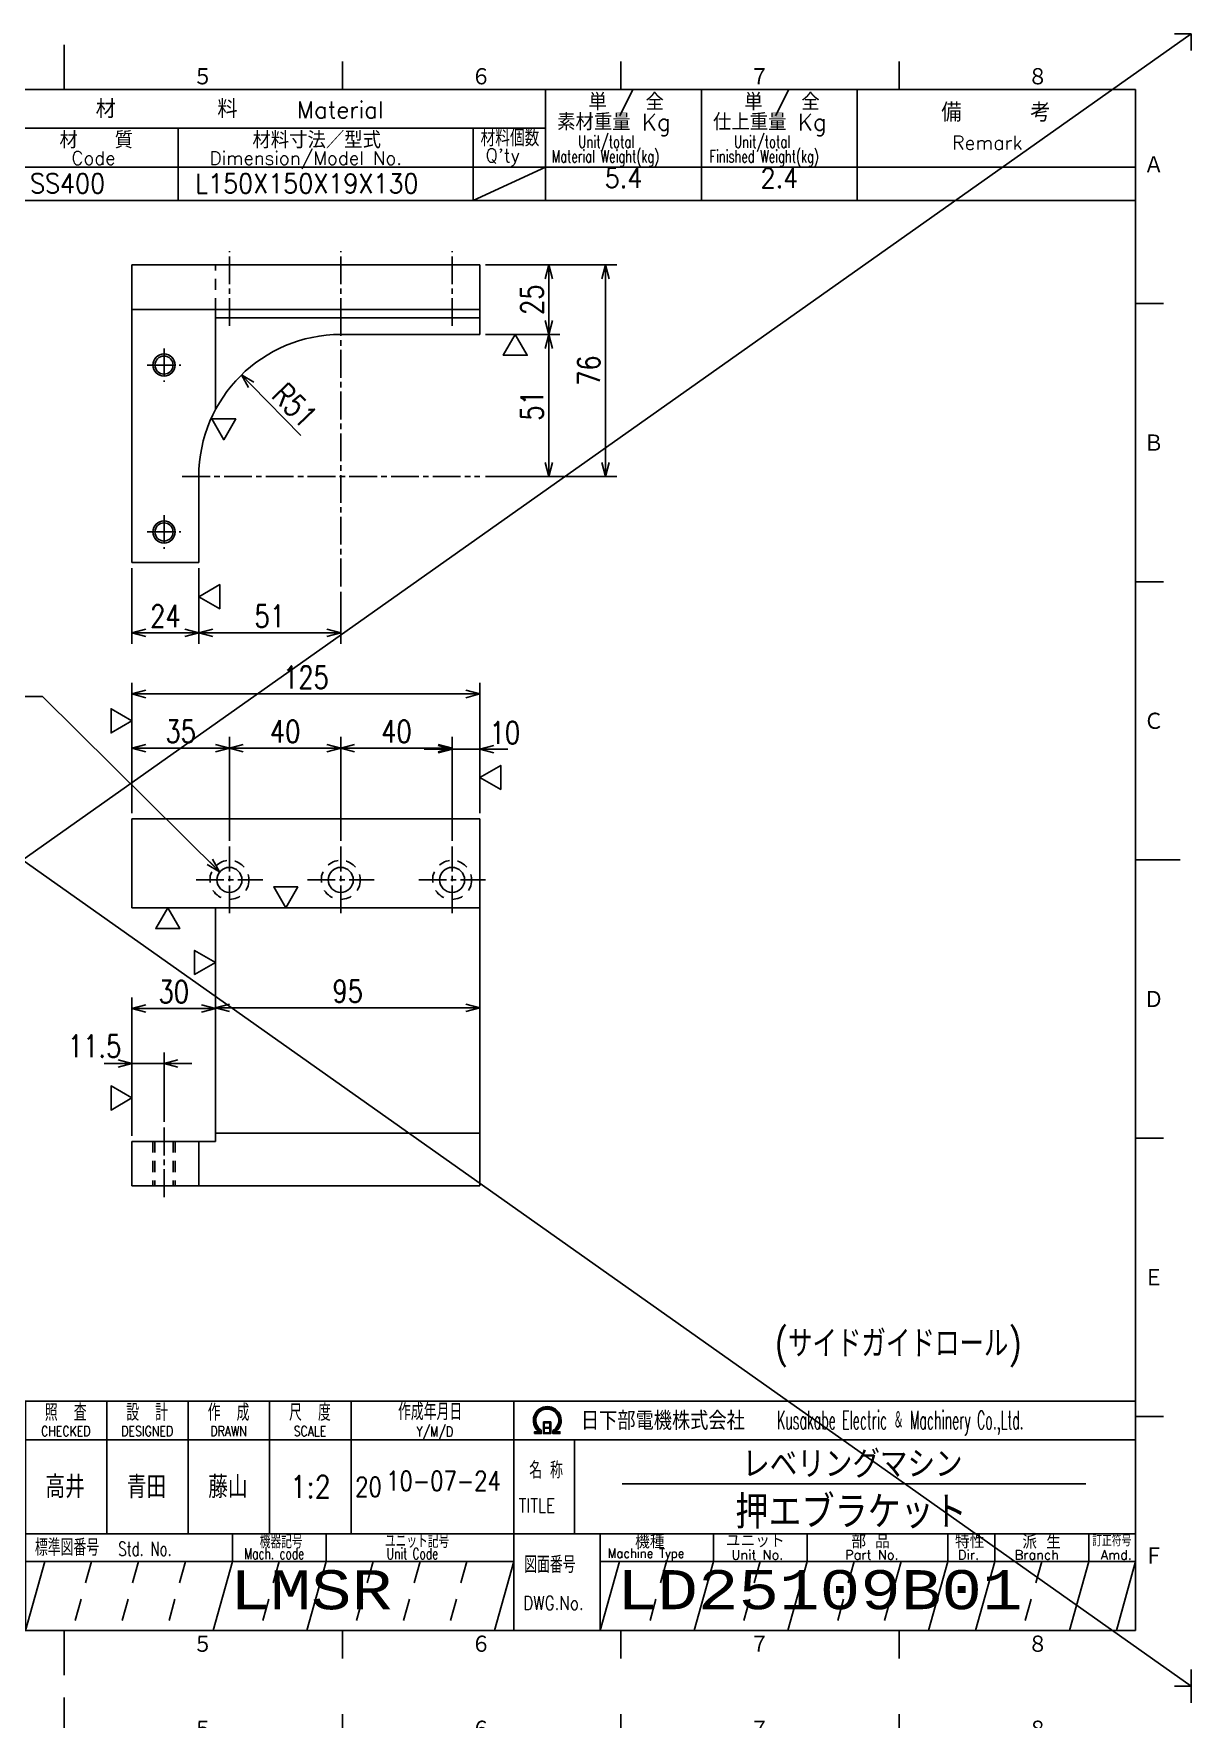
# Model space of a CAD drawing. Extents: x 0 to 840, y 0 to 1188.
# Drawn here: x 424 to 840, y 582 to 1188 of the extents above; entities that cross this region are included whole.
import ezdxf
from ezdxf.enums import TextEntityAlignment as Align

# ---------------------------------------------------------------- set-up
doc = ezdxf.new("R2010")
doc.units = 0
doc.header["$LTSCALE"] = 2
for name, pattern in [('GEN3A', [3.5, 2, -1.5]), ('GEN7A', [7.5, 5, -0.75, 1, -0.75]), ('HIDDEN2', [3.5, 2, -1.5])]:
    doc.linetypes.add(name, pattern=pattern)
doc.layers.get('0').update_dxf_attribs({"linetype": 'CONTINUOUS'})
doc.layers.get('DEFPOINTS').update_dxf_attribs({"linetype": 'CONTINUOUS'})
for name, color, linetype in [('2', 5, 'CONTINUOUS'), ('4', 3, 'CONTINUOUS'), ('5', 3, 'CONTINUOUS'), ('6', 52, 'CONTINUOUS'), ('7A', 4, 'GEN7A'), ('8', 1, 'CONTINUOUS'), ('9', 3, 'HIDDEN2'), ('RAHM2', 1, 'CONTINUOUS'), ('RAHM3', 52, 'CONTINUOUS')]:
    doc.layers.add(name, color=color, linetype=linetype)
doc.styles.add('DIMENSION', font='monotxt.shx', dxfattribs={"bigfont": 'bigfont.shx'})
doc.styles.get("Standard").update_dxf_attribs({"font": 'romans.shx', "width": 0.8, "bigfont": 'extfont.shx'})
doc.dimstyles.new('GEN-ISO', dxfattribs={"dimscale": 2, "dimtxt": 4, "dimasz": 2.5, "dimexe": 2, "dimexo": 1, "dimgap": 1, "dimtad": 3, "dimdec": 3, "dimrnd": 0.001, "dimdsep": 46, "dimtxsty": 'Standard', "dimblk": 'OPEN30', "dimcen": 0, "dimclrt": 52, "dimadec": 0, "dimazin": 0, "dimtp": 0.1, "dimtm": 0.1, "dimtfac": 0.6, "dimtdec": 3, "dimtmove": 2, "dimatfit": 3, "dimldrblk": 'OPEN30', "dimfxl": 1, "dimarcsym": 0})
doc.dimstyles.new('GEN-ISO$4', dxfattribs={"dimscale": 2, "dimtxt": 4, "dimasz": 2.5, "dimexe": 2, "dimexo": 1, "dimgap": 1, "dimtad": 1, "dimdec": 3, "dimrnd": 0.001, "dimdsep": 46, "dimtxsty": 'Standard', "dimblk": 'OPEN30', "dimcen": 0, "dimclrt": 52, "dimadec": 0, "dimazin": 0, "dimtp": 0.1, "dimtm": 0.1, "dimtfac": 0.6, "dimtdec": 3, "dimtmove": 0, "dimatfit": 3, "dimldrblk": 'OPEN30', "dimfxl": 1, "dimarcsym": 0})

# ---------------------------------------------------------------- blocks, each defined once
blk = doc.blocks.new('1A3ﾌﾞﾋﾝ')
at = {"layer": 'RAHM2', "color": 5, "linetype": 'Continuous'}
for p, q in [((3, 297), (0, 297)), ((0, 297), (0, 294)), ((417, 297), (420, 297)), ((420, 297), (420, 294)), ((217.5, 295), (217.5, 287)), ((67.5, 292), (67.5, 287)), ((117.5, 292), (117.5, 287)), ((167.5, 292), (167.5, 287)), ((267.5, 292), (267.5, 287)), ((317.5, 292), (317.5, 287)), ((367.5, 292), (367.5, 287)), ((410, 287), (25, 287)), ((25, 287), (25, 10)), ((104, 266), (104, 287)), ((410, 10), (410, 287)), ((25, 266), (64.5, 266)), ((64.5, 266), (104, 266)), ((20, 248.5), (25, 248.5)), ((410, 248.5), (415, 248.5)), ((20, 198.5), (25, 198.5)), ((410, 198.5), (415, 198.5)), ((17, 148.5), (25, 148.5)), ((410, 148.5), (418, 148.5)), ((20, 98.5), (25, 98.5)), ((410, 98.5), (415, 98.5)), ((20, 48.5), (25, 48.5)), ((410, 48.5), (415, 48.5)), ((25, 10), (410, 10)), ((67.5, 5), (67.5, 10)), ((117.5, 5), (117.5, 10)), ((217.5, 2), (217.5, 10)), ((267.5, 5), (267.5, 10)), ((317.5, 5), (317.5, 10)), ((367.5, 5), (367.5, 10)), ((0, 3), (0, 0)), ((0, 0), (3, 0)), ((420, 0), (417, 0)), ((420, 3), (420, 0))]:
    blk.add_line(p, q, dxfattribs=at)
at = {"layer": 'RAHM2', "color": 7, "linetype": 'Continuous'}
for p, q in [((45, 287), (45, 266)), ((64.5, 287), (64.5, 266)), ((65, 287), (65, 266)), ((84, 287), (84, 266)), ((84.5, 287), (84.5, 266)), ((200, 267), (200, 287)), ((304, 287), (304, 267)), ((332, 267), (332, 287)), ((360, 287), (360, 267)), ((25, 280), (64.5, 280)), ((64.5, 280), (104, 280)), ((200, 280), (304, 280)), ((210, 267), (210, 280)), ((238, 280), (238, 267)), ((291, 280), (291, 267)), ((200, 273), (410, 273)), ((200, 267), (410, 267)), ((195.93, 51.26), (195.93, 27.42)), ((210.55, 51.26), (210.55, 10)), ((225.18, 51.26), (225.18, 27.42)), ((239.8, 51.26), (239.8, 27.42)), ((254.43, 51.26), (254.43, 27.42)), ((269.05, 51.26), (269.05, 27.42)), ((298.3, 51.26), (298.3, 10)), ((25, 44), (100, 44)), ((37, 44), (37, 10)), ((56.8, 44), (56.8, 10)), ((85.6, 44), (85.6, 10)), ((100, 10), (100, 44)), ((152.05, 44.26), (410, 44.26)), ((269.05, 44.26), (269.05, 27.42)), ((298.3, 44.26), (298.3, 44.26)), ((309.17, 44.26), (309.17, 27.42)), ((25, 37), (100, 37)), ((25, 30), (100, 30)), ((152.05, 27.42), (410, 27.42)), ((157.77, 27.42), (157.77, 10)), ((175.59, 27.42), (175.59, 10)), ((181.3, 27.42), (181.3, 10)), ((247.73, 27.42), (247.73, 22.42)), ((264.59, 27.42), (264.59, 22.42)), ((313.83, 27.42), (313.83, 10)), ((334.15, 27.42), (334.15, 22.42)), ((351, 27.42), (351, 22.42)), ((376.29, 27.42), (376.29, 22.42)), ((384.72, 27.42), (384.72, 22.42)), ((401.57, 22.42), (401.57, 27.42)), ((25, 23), (100, 23)), ((100, 23), (152.05, 23)), ((210.55, 22.42), (298.3, 22.42)), ((313.83, 22.42), (410, 22.42)), ((25, 16), (100, 16)), ((100, 16), (152.05, 16)), ((167.5, 5), (167.5, 10))]:
    blk.add_line(p, q, dxfattribs=at)
at = {"layer": 'RAHM2', "color": 3, "linetype": 'Continuous'}
for p, q in [((317.73, 36.35), (401.03, 36.35)), ((214.02, 22.42), (210.55, 10)), ((247.73, 22.42), (244.26, 10)), ((264.59, 22.42), (261.12, 10)), ((298.3, 22.42), (294.83, 10)), ((334.15, 22.42), (330.68, 10)), ((351, 22.42), (347.54, 10)), ((376.29, 22.42), (372.82, 10)), ((384.72, 22.42), (381.25, 10)), ((410, 22.42), (406.54, 10))]:
    blk.add_line(p, q, dxfattribs=at)
at = {"layer": 'RAHM2', "color": 3, "linetype": 'GEN3A'}
for p, q in [((222.44, 22.42), (218.98, 10)), ((230.87, 22.42), (227.41, 10)), ((239.3, 22.42), (235.84, 10)), ((256.16, 22.42), (252.69, 10)), ((273.01, 22.42), (269.55, 10)), ((281.44, 22.42), (277.98, 10)), ((289.87, 22.42), (286.41, 10)), ((325.72, 22.42), (322.25, 10)), ((342.57, 22.42), (339.11, 10)), ((359.43, 22.42), (355.97, 10)), ((367.86, 22.42), (364.39, 10)), ((393.14, 22.42), (389.68, 10))]:
    blk.add_line(p, q, dxfattribs=at)
at = {"layer": 'RAHM2', "color": 5, "linetype": 'Continuous'}
blk.add_lwpolyline([(410, 51.26), (152.05, 51.26), (152.05, 10)], dxfattribs=at)
at = {"layer": 'RAHM2', "color": 7, "linetype": 'Continuous'}
for points in [[(302.02, 45.4), (303.22, 45.4), (303.22, 46.01)], [(302.02, 45.58), (302.97, 45.58), (302.97, 45.91)], [(302.72, 45.82), (302.72, 45.75), (302.02, 45.75), (302.02, 45.4)], [(303.62, 47.51), (303.62, 45.4), (304.92, 45.4), (304.92, 47.51), (303.62, 47.51)], [(303.77, 47.36), (303.77, 46.53), (304.77, 46.53), (304.77, 47.36), (303.77, 47.36)], [(304.77, 46.38), (304.77, 45.55), (303.77, 45.55), (303.77, 46.38), (304.77, 46.38)], [(305.32, 45.98), (305.32, 45.4), (306.58, 45.4), (306.58, 45.75), (305.85, 45.75), (305.85, 45.8)], [(305.57, 45.87), (305.57, 45.58), (306.58, 45.58)]]:
    blk.add_lwpolyline(points, dxfattribs=at)
for points in [[(30.79, 43.41), (27.65, 37.97), (33.92, 37.97)], [(30.79, 36.41), (27.65, 30.97), (33.92, 30.97)], [(30.79, 29.41), (27.65, 23.97), (33.92, 23.97)], [(30.79, 22.41), (27.65, 16.97), (33.92, 16.97)]]:
    blk.add_lwpolyline(points, close=True, dxfattribs=at)
at = {"layer": 'RAHM2', "color": 3, "linetype": 'Continuous'}
for points in [[(317.29, 22.42), (313.83, 10)], [(401.57, 22.42), (401.57, 22.42), (398.11, 10)]]:
    blk.add_lwpolyline(points, dxfattribs=at)
at = {"layer": 'RAHM2', "color": 7, "linetype": 'Continuous'}
for radius, start, end in [(2.5, 308.2706, 230.8952), (2.28, 303.9949, 234.4013), (2.06, 299.8294, 238.4756)]:
    blk.add_arc((304.3, 47.76), radius, start, end, dxfattribs=at)
at = {"layer": 'RAHM2', "color": 5, "linetype": 'Continuous'}
for s, p in [('２', (90.6, 287.58)), ('６', (290.6, 287.58)), ('８', (390.6, 287.58)), ('１', (40.6, 287.58)), ('４', (190.6, 287.58)), ('５', (240.6, 287.58)), ('７', (340.6, 287.58)), ('Ａ', (18.36, 271.74)), ('Ａ', (411.44, 271.74)), ('Ｂ', (18.36, 221.74)), ('Ｂ', (411.44, 221.74)), ('Ｃ', (18.36, 171.74)), ('Ｃ', (411.44, 171.74)), ('Ｄ', (18.36, 121.74)), ('Ｄ', (411.44, 121.74)), ('Ｅ', (18.36, 71.74)), ('Ｅ', (411.44, 71.74)), ('Ｆ', (18.36, 21.74)), ('Ｆ', (411.44, 21.74)), ('１', (40.6, 5.87)), ('２', (90.6, 5.87)), ('３', (140.6, 5.87)), ('４', (190.6, 5.87)), ('５', (240.6, 5.87)), ('６', (290.6, 5.87)), ('７', (340.6, 5.87)), ('８', (390.6, 5.87))]:
    blk.add_text(s, height=3.31, dxfattribs=at).set_placement(p)
blk.add_text('３', height=3.31, dxfattribs=at).set_placement((140.6, 289.58), align=Align.MIDDLE)
at = {"layer": 'RAHM2', "color": 7, "linetype": 'Continuous'}
for s, height, width, p in [('ユニットNo.', 2.5, 0.8, (28.29, 283.92)), ('コードNo.', 2.5, 0.8, (49.52, 283.81)), ('総製作個数', 2.5, 0.8, (69.17, 283.72)), ('在庫棚入庫', 2.5, 0.8, (89.08, 283.82)), ('Unit No.', 2.5, 0.8, (28.29, 280.64)), ('Part No.', 2.5, 0.8, (49.52, 280.53)), ("T. Q'ty", 2.2, 0.8, (69.17, 280.96)), ("Stock Q'ty", 2.2, 0.8, (85.8, 281.06)), ('材料個数', 3, 0.8, (292.32, 276.75)), ('Unit/total', 2.2, 0.7, (309.86, 276.49)), ('Unit/total', 2.2, 0.7, (337.86, 276.49)), ('Material Weight(kg)', 2.2, 0.68, (305.1, 273.86)), ('Finished Weight(kg)', 2.2, 0.68, (333.46, 273.86)), ('作成年月日', 3, 0.7, (277.49, 47.82)), ('Kusakabe Electric ＆ Machinery Co.,Ltd.', 3.3108, 0.5, (345.56, 46.19)), ('Y/M/D', 1.8, 0.8, (280.79, 44.87)), ('名 称', 3, 0.7, (301.06, 37.33)), ('20', 3.5, 0.8, (269.81, 34.08)), ('TITLE', 2.5, 0.8, (299.18, 31.25)), ('機器記号', 2.5, 0.7, (252.65, 24.77)), ('ユニット記号', 2.5, 0.7, (275.14, 24.85)), ('訂正符号', 2, 0.8, (402.2, 25.16)), ('標準図番号', 3, 0.7, (212.26, 23.44)), ('Std. No.', 2.5, 0.7, (227.23, 23.44)), ('Mach. code', 2, 0.7, (249.86, 22.83)), ('Unit Code', 2, 0.7, (275.45, 22.83)), ('Machine Type', 1.7, 0.9, (315.15, 23.05)), ('図面番号', 3, 0.7, (300.15, 20.37))]:
    blk.add_text(s, height=height, dxfattribs=dict(at, width=width)).set_placement(p)
for s, height, p in [('材\u3000\u3000\u3000\u3000\u3000料', 3.311, (223.18, 281.82)), ('Material', 3, (259.34, 281.82)), ('単 / 全', 3, (311.71, 283.26)), ('単 / 全', 3, (339.71, 283.26)), ('備     考', 3.311, (375.08, 281.21)), ('素材重量 Kg', 3, (306.08, 279.63)), ('仕上重量 Kg', 3, (334.08, 279.63)), ('材\u3000\u3000質', 3, (216.68, 276.39)), ('材料寸法／型式', 3, (251.33, 276.39)), ('No.', 3.311, (201.5, 274.82)), ('Code', 2.4, (218.82, 273.45)), ('Dimension/Model No.', 2.4, (243.65, 273.45)), ("Q'ty", 2.4, (293.19, 273.93)), ('Remark', 2.5, (377.03, 276.16)), ('Ｄ', 3.2, (29.23, 38.2)), ('Ｃ', 3.2, (29.23, 31.2)), ('Ｂ', 3.2, (29.23, 24.2)), ('機種', 2.4, (320.08, 24.76)), ('ユニット', 2.4, (336.39, 24.96)), ('部 品', 2.4, (358.93, 24.79)), ('特性', 2.4, (377.55, 24.78)), ('派 生', 2.4, (389.65, 24.72)), ('標', 2, (152.44, 24.43)), ('工', 2, (176.15, 24.24)), ('Unit No.', 1.7, (337.39, 22.76)), ('Part No.', 1.7, (357.81, 22.76)), ('Dir.', 1.7, (378.09, 22.76)), ('Branch', 1.7, (388.28, 22.76)), ('Amd.', 1.7, (403.74, 22.76)), ('旧図面番号', 2.5, (116.71, 19.69)), ('準', 2, (152.47, 21.11)), ('事', 2, (176.17, 19.92)), ('Ａ', 3.2, (29.23, 17.2)), ('Previous Dwg. No,', 2, (108.5, 16.75)), ('化', 2, (152.37, 17.95)), ('符号', 2.5, (28.17, 13.37)), ('年月日', 2.5, (40.49, 13.14)), ('設計訂正書No.', 2.5, (58.29, 13.18)), ('担当', 2.5, (89.5, 13.18)), ('発', 2, (152.46, 14.47)), ('番', 2, (176.31, 15.76)), ('Amd.', 2, (28.17, 10.93)), ('Y/M/D', 2, (40.49, 10.7)), ('Design Chg No.', 2, (58.29, 10.75)), ('Name', 2, (89.5, 10.75)), ('行', 2, (152.46, 10.82)), ('号', 2, (176.11, 11.28))]:
    blk.add_text(s, height=height, dxfattribs=at).set_placement(p)
for s, height, p in [('共 通 番 号', 3, (173.93, 49.14)), ('Cross ref No.', 2, (173.93, 46.01))]:
    blk.add_text(s, height=height, dxfattribs=at).set_placement(p, align=Align.MIDDLE)
for s, height, width, p in [('承 認', 3, 0.7, (203.18, 49.35)), ('照  査', 3, 0.7, (217.8, 49.35)), ('設  計', 3, 0.7, (232.43, 49.35)), ('作  成', 3, 0.7, (247.05, 49.35)), ('尺  度', 3, 0.7, (261.67, 49.35)), ('APPROVED', 1.8, 0.8, (203.18, 45.85)), ('CHECKED', 1.8, 0.8, (217.8, 45.85)), ('DESIGNED', 1.8, 0.8, (232.43, 45.85)), ('DRAWN', 1.8, 0.8, (247.05, 45.85)), ('SCALE', 1.8, 0.8, (261.67, 45.85)), ('DWG.No.', 2.5, 0.8, (305.41, 14.96))]:
    blk.add_text(s, height=height, dxfattribs=dict(at, width=width)).set_placement(p, align=Align.MIDDLE)
at = {"layer": 'RAHM2', "color": 7, "linetype": 'Continuous', "width": 0.844147}
blk.add_text('日下部電機株式会社', height=3.311, dxfattribs=at).set_placement((310.35, 46.06), (339.79, 46.06), align=Align.FIT)
at = {"layer": 'RAHM2', "color": 7, "linetype": 'Continuous'}
for s, p in [('Standard', (157.07, 11.05)), ('Job No.', (180.5, 11.05))]:
    blk.add_text(s, height=2, rotation=90, dxfattribs=at).set_placement(p)
at = {"layer": 'RAHM2', "color": 5, "linetype": 'Continuous', "width": 0.7}
for tag, p in [('HEADER3', (35, 274.01)), ('HEADER4', (54.75, 274)), ('HEADER15', (74.49, 274)), ('HEADER16', (94.43, 274))]:
    blk.add_attdef(tag, text='', height=6, dxfattribs=at).set_placement(p, align=Align.MIDDLE)
at = {"layer": 'RAHM2', "color": 7, "linetype": 'Continuous'}
blk.add_attdef('HEADER5', text='', height=2.5, dxfattribs=at).set_placement((63.69, 267.1), align=Align.BOTTOM_RIGHT)
for tag, height, width, p in [('HEADER1', 5, 0.9, (359.12, 40.15)), ('GEN-TITLE-SCA', 4, 0.85, (261.79, 35.85)), ('HEADER2', 6, 0.9, (358.89, 31.68)), ('HEADER11', 3.2, 0.63, (46.91, 19.38)), ('HEADER9', 3.33, 0.8, (71.4, 19.2)), ('HEADER10', 3.5, 0.8, (92.57, 19.22)), ('HEADER14', 3.31, 0.8, (126.54, 12.82))]:
    blk.add_attdef(tag, text='', height=height, dxfattribs=dict(at, width=width)).set_placement(p, align=Align.MIDDLE)
blk.add_attdef('HEADER7', text='', height=5, dxfattribs=at).set_placement((174.38, 35.8), align=Align.MIDDLE)
at = {"layer": 'RAHM2', "color": 7, "linetype": 'Continuous', "width": 0.8}
blk.add_attdef('GEN-TITLE-DAT', text='', height=3.5, dxfattribs=at).set_placement((275.35, 34.1), align=Align.BOTTOM_LEFT)
at = {"layer": 'RAHM2', "color": 5, "linetype": 'Continuous'}
blk.add_attdef('HEADER6', text='', height=5.8, dxfattribs=at).set_placement((207.09, 13.03), align=Align.BOTTOM_RIGHT)
at = {"layer": 'RAHM2', "color": 5, "linetype": 'Continuous', "style": 'DIMENSION', "width": 1.2}
for tag, p in [('HEADER13', (213.56, 11.75)), ('HEADER12', (247.26, 11.72)), ('GEN-TITLE-DWG', (316.79, 11.74))]:
    blk.add_attdef(tag, text='', height=7.02, dxfattribs=at).set_placement(p, align=Align.BOTTOM_LEFT)
blk.add_attdef('HEADER8', text='', height=7.02, dxfattribs=at).set_placement((406.69, 11.71), align=Align.BOTTOM_RIGHT)
blk = doc.blocks.new('STDBUHIN')
at = {"color": 7}
for p, q in [((0, 0), (0, -6)), ((10, 0), (10, -6)), ((38, 0), (38, -6)), ((91, 0), (91, -6)), ((104, 0), (104, -6)), ((132, 0), (132, -6)), ((160, 0), (160, -6)), ((0, -6), (210, -6))]:
    blk.add_line(p, q, dxfattribs=at)
at = {"layer": 'RAHM3', "color": 7, "width": 0.9}
for tag, p in [('1GENST', (4.710911, -4.609434)), ('4GENST', (96.434633, -4.658422)), ('5GENST', (118, -4.729)), ('6GENST', (146, -4.729))]:
    blk.add_attdef(tag, text='', height=3.5, dxfattribs=at).set_placement(p, align=Align.BOTTOM_CENTER)
at = {"layer": 'RAHM3', "color": 7}
for tag, p, width in [('2GENST', (11.373533, -4.658422), 0.8), ('3GENST', (41.070972, -4.658422), 0.8), ('7GENST', (162.759538, -4.671383), 0.9)]:
    blk.add_attdef(tag, p, '', height=3.5, dxfattribs=dict(at, width=width))
blk = doc.blocks.new('_Open30')
at = {"color": 0, "linetype": 'ByBlock', "lineweight": -2}
for p, q in [((-1, 0.27), (0, 0)), ((0, 0), (-1, -0.27)), ((0, 0), (-1, 0))]:
    blk.add_line(p, q, dxfattribs=at)
blk = doc.blocks.new('*D37')
at = {"layer": '5', "color": 0, "lineweight": -2, "transparency": 16777216}
for p, q in [((574.4, 897.83), (574.4, 934.83)), ((584.4, 907.83), (584.4, 934.83)), ((569.4, 930.83), (564.4, 930.83)), ((584.4, 930.83), (574.4, 930.83)), ((589.4, 930.83), (594.4, 930.83))]:
    blk.add_line(p, q, dxfattribs=at)
at = {"layer": 'DEFPOINTS', "color": 0, "transparency": 16777216}
for p in [(574.4, 930.83), (584.4, 905.83), (574.4, 895.83)]:
    blk.add_point(p, dxfattribs=at)
at = {"layer": '5', "color": 0, "lineweight": -2, "transparency": 16777216, "xscale": 5, "yscale": 5, "zscale": 5}
blk.add_blockref('_Open30', (574.4, 930.83), dxfattribs=at)
at = {"layer": '5', "color": 0, "lineweight": -2, "transparency": 16777216, "xscale": 5, "yscale": 5, "zscale": 5, "rotation": 180}
blk.add_blockref('_Open30', (584.4, 930.83), dxfattribs=at)
at = {"layer": '5', "color": 52, "transparency": 16777216, "insert": (593.38, 936.77), "char_height": 8, "attachment_point": 5}
blk.add_mtext('10', dxfattribs=at)
blk = doc.blocks.new('*D38')
at = {"layer": '5', "color": 0, "lineweight": -2, "transparency": 16777216}
for p, q in [((459.4, 907.83), (459.4, 954.67)), ((584.4, 907.83), (584.4, 954.67)), ((579.4, 950.67), (464.4, 950.67))]:
    blk.add_line(p, q, dxfattribs=at)
at = {"layer": 'DEFPOINTS', "color": 0, "transparency": 16777216}
for p in [(459.4, 950.67), (459.4, 905.83), (584.4, 905.83)]:
    blk.add_point(p, dxfattribs=at)
at = {"layer": '5', "color": 0, "lineweight": -2, "transparency": 16777216, "xscale": 5, "yscale": 5, "zscale": 5, "rotation": 180}
blk.add_blockref('_Open30', (459.4, 950.67), dxfattribs=at)
at = {"layer": '5', "color": 0, "lineweight": -2, "transparency": 16777216, "xscale": 5, "yscale": 5, "zscale": 5}
blk.add_blockref('_Open30', (584.4, 950.67), dxfattribs=at)
at = {"layer": '5', "color": 52, "transparency": 16777216, "insert": (521.9, 956.67), "char_height": 8, "attachment_point": 5}
blk.add_mtext('125', dxfattribs=at)
blk = doc.blocks.new('*D39')
at = {"layer": '5', "color": 0, "lineweight": -2, "transparency": 16777216}
for p, q in [((459.4, 907.83), (459.4, 935.21)), ((494.4, 897.83), (494.4, 935.21)), ((489.4, 931.21), (464.4, 931.21))]:
    blk.add_line(p, q, dxfattribs=at)
at = {"layer": 'DEFPOINTS', "color": 0, "transparency": 16777216}
for p in [(459.4, 931.21), (459.4, 905.83), (494.4, 895.83)]:
    blk.add_point(p, dxfattribs=at)
at = {"layer": '5', "color": 0, "lineweight": -2, "transparency": 16777216, "xscale": 5, "yscale": 5, "zscale": 5, "rotation": 180}
blk.add_blockref('_Open30', (459.4, 931.21), dxfattribs=at)
at = {"layer": '5', "color": 0, "lineweight": -2, "transparency": 16777216, "xscale": 5, "yscale": 5, "zscale": 5}
blk.add_blockref('_Open30', (494.4, 931.21), dxfattribs=at)
at = {"layer": '5', "color": 52, "transparency": 16777216, "insert": (476.9, 937.21), "char_height": 8, "attachment_point": 5}
blk.add_mtext('35', dxfattribs=at)
blk = doc.blocks.new('*D40')
at = {"layer": '5', "color": 0, "lineweight": -2, "transparency": 16777216}
for p, q in [((494.4, 897.83), (494.4, 935.21)), ((534.4, 897.83), (534.4, 935.21)), ((529.4, 931.21), (499.4, 931.21))]:
    blk.add_line(p, q, dxfattribs=at)
at = {"layer": 'DEFPOINTS', "color": 0, "transparency": 16777216}
for p in [(494.4, 931.21), (494.4, 895.83), (534.4, 895.83)]:
    blk.add_point(p, dxfattribs=at)
at = {"layer": '5', "color": 0, "lineweight": -2, "transparency": 16777216, "xscale": 5, "yscale": 5, "zscale": 5, "rotation": 180}
blk.add_blockref('_Open30', (494.4, 931.21), dxfattribs=at)
at = {"layer": '5', "color": 0, "lineweight": -2, "transparency": 16777216, "xscale": 5, "yscale": 5, "zscale": 5}
blk.add_blockref('_Open30', (534.4, 931.21), dxfattribs=at)
at = {"layer": '5', "color": 52, "transparency": 16777216, "insert": (514.4, 937.21), "char_height": 8, "attachment_point": 5}
blk.add_mtext('40', dxfattribs=at)
blk = doc.blocks.new('*D41')
at = {"layer": '5', "color": 0, "lineweight": -2, "transparency": 16777216}
for p, q in [((534.4, 897.83), (534.4, 935.21)), ((574.4, 897.83), (574.4, 935.21)), ((569.4, 931.21), (539.4, 931.21))]:
    blk.add_line(p, q, dxfattribs=at)
at = {"layer": 'DEFPOINTS', "color": 0, "transparency": 16777216}
for p in [(534.4, 931.21), (534.4, 895.83), (574.4, 895.83)]:
    blk.add_point(p, dxfattribs=at)
at = {"layer": '5', "color": 0, "lineweight": -2, "transparency": 16777216, "xscale": 5, "yscale": 5, "zscale": 5, "rotation": 180}
blk.add_blockref('_Open30', (534.4, 931.21), dxfattribs=at)
at = {"layer": '5', "color": 0, "lineweight": -2, "transparency": 16777216, "xscale": 5, "yscale": 5, "zscale": 5}
blk.add_blockref('_Open30', (574.4, 931.21), dxfattribs=at)
at = {"layer": '5', "color": 52, "transparency": 16777216, "insert": (554.4, 937.21), "char_height": 8, "attachment_point": 5}
blk.add_mtext('40', dxfattribs=at)
blk = doc.blocks.new('*D42')
at = {"layer": '5', "color": 0, "lineweight": -2, "transparency": 16777216}
for p, q in [((459.4, 791.83), (459.4, 841.62)), ((484.4, 837.62), (464.4, 837.62)), ((489.4, 835.83), (489.4, 833.62))]:
    blk.add_line(p, q, dxfattribs=at)
at = {"layer": 'DEFPOINTS', "color": 0, "transparency": 16777216}
for p in [(459.4, 837.62), (489.4, 837.83), (459.4, 789.83)]:
    blk.add_point(p, dxfattribs=at)
at = {"layer": '5', "color": 0, "lineweight": -2, "transparency": 16777216, "xscale": 5, "yscale": 5, "zscale": 5, "rotation": 180}
blk.add_blockref('_Open30', (459.4, 837.62), dxfattribs=at)
at = {"layer": '5', "color": 0, "lineweight": -2, "transparency": 16777216, "xscale": 5, "yscale": 5, "zscale": 5}
blk.add_blockref('_Open30', (489.4, 837.62), dxfattribs=at)
at = {"layer": '5', "color": 52, "transparency": 16777216, "insert": (474.4, 843.62), "char_height": 8, "attachment_point": 5}
blk.add_mtext('30', dxfattribs=at)
blk = doc.blocks.new('*D43')
at = {"layer": '5', "color": 0, "lineweight": -2, "transparency": 16777216}
for p, q in [((489.4, 839.83), (489.4, 841.83)), ((579.4, 837.83), (494.4, 837.83)), ((584.4, 839.83), (584.4, 841.83))]:
    blk.add_line(p, q, dxfattribs=at)
at = {"layer": 'DEFPOINTS', "color": 0, "transparency": 16777216}
for p in [(489.4, 837.83), (489.4, 837.83), (584.4, 837.83)]:
    blk.add_point(p, dxfattribs=at)
at = {"layer": '5', "color": 0, "lineweight": -2, "transparency": 16777216, "xscale": 5, "yscale": 5, "zscale": 5, "rotation": 180}
blk.add_blockref('_Open30', (489.4, 837.83), dxfattribs=at)
at = {"layer": '5', "color": 0, "lineweight": -2, "transparency": 16777216, "xscale": 5, "yscale": 5, "zscale": 5}
blk.add_blockref('_Open30', (584.4, 837.83), dxfattribs=at)
at = {"layer": '5', "color": 52, "transparency": 16777216, "insert": (536.9, 843.83), "char_height": 8, "attachment_point": 5}
blk.add_mtext('95', dxfattribs=at)
blk = doc.blocks.new('*D44')
at = {"layer": '5', "color": 0, "lineweight": -2, "transparency": 16777216}
for p, q in [((459.4, 819.83), (459.4, 821.83)), ((470.9, 796.83), (470.9, 821.83)), ((454.4, 817.83), (449.4, 817.83)), ((470.9, 817.83), (459.4, 817.83)), ((475.9, 817.83), (480.9, 817.83))]:
    blk.add_line(p, q, dxfattribs=at)
at = {"layer": 'DEFPOINTS', "color": 0, "transparency": 16777216}
for p in [(459.4, 817.83), (459.4, 817.83), (470.9, 794.83)]:
    blk.add_point(p, dxfattribs=at)
at = {"layer": '5', "color": 0, "lineweight": -2, "transparency": 16777216, "xscale": 5, "yscale": 5, "zscale": 5}
blk.add_blockref('_Open30', (459.4, 817.83), dxfattribs=at)
at = {"layer": '5', "color": 0, "lineweight": -2, "transparency": 16777216, "xscale": 5, "yscale": 5, "zscale": 5, "rotation": 180}
blk.add_blockref('_Open30', (470.9, 817.83), dxfattribs=at)
at = {"layer": '5', "color": 52, "transparency": 16777216, "insert": (445.96, 824.09), "char_height": 8, "attachment_point": 5}
blk.add_mtext('11.5', dxfattribs=at)
blk = doc.blocks.new('*D46')
at = {"layer": '5', "color": 0, "lineweight": -2, "transparency": 16777216}
for p, q in [((586.4, 1079.89), (613.16, 1079.89)), ((609.16, 1033.89), (609.16, 1074.89)), ((588.4, 1028.89), (613.16, 1028.89))]:
    blk.add_line(p, q, dxfattribs=at)
at = {"layer": 'DEFPOINTS', "color": 0, "transparency": 16777216}
for p in [(584.4, 1079.89), (609.16, 1079.89), (586.4, 1028.89)]:
    blk.add_point(p, dxfattribs=at)
at = {"layer": '5', "color": 0, "lineweight": -2, "transparency": 16777216, "xscale": 5, "yscale": 5, "zscale": 5}
for p, rotation in [((609.16, 1079.89), 90), ((609.16, 1028.89), 270)]:
    blk.add_blockref('_Open30', p, dxfattribs=dict(at, rotation=rotation))
at = {"layer": '5', "color": 52, "transparency": 16777216, "insert": (603.16, 1054.39), "char_height": 8, "attachment_point": 5, "rotation": 90}
blk.add_mtext('51', dxfattribs=at)
blk = doc.blocks.new('*D47')
at = {"layer": '5', "color": 0, "lineweight": -2, "transparency": 16777216}
for p, q in [((586.4, 1104.89), (613.16, 1104.89)), ((609.16, 1084.89), (609.16, 1099.89)), ((586.4, 1079.89), (613.16, 1079.89))]:
    blk.add_line(p, q, dxfattribs=at)
at = {"layer": 'DEFPOINTS', "color": 0, "transparency": 16777216}
for p in [(584.4, 1104.89), (609.16, 1104.89), (584.4, 1079.89)]:
    blk.add_point(p, dxfattribs=at)
at = {"layer": '5', "color": 0, "lineweight": -2, "transparency": 16777216, "xscale": 5, "yscale": 5, "zscale": 5}
for p, rotation in [((609.16, 1104.89), 90), ((609.16, 1079.89), 270)]:
    blk.add_blockref('_Open30', p, dxfattribs=dict(at, rotation=rotation))
at = {"layer": '5', "color": 52, "transparency": 16777216, "insert": (603.16, 1092.39), "char_height": 8, "attachment_point": 5, "rotation": 90}
blk.add_mtext('25', dxfattribs=at)
blk = doc.blocks.new('*D48')
at = {"layer": '5', "color": 0, "lineweight": -2, "transparency": 16777216}
for p, q in [((586.4, 1104.89), (633.55, 1104.89)), ((629.55, 1033.89), (629.55, 1099.89)), ((586.4, 1028.89), (633.55, 1028.89))]:
    blk.add_line(p, q, dxfattribs=at)
at = {"layer": 'DEFPOINTS', "color": 0, "transparency": 16777216}
for p in [(584.4, 1104.89), (629.55, 1104.89), (584.4, 1028.89)]:
    blk.add_point(p, dxfattribs=at)
at = {"layer": '5', "color": 0, "lineweight": -2, "transparency": 16777216, "xscale": 5, "yscale": 5, "zscale": 5}
for p, rotation in [((629.55, 1104.89), 90), ((629.55, 1028.89), 270)]:
    blk.add_blockref('_Open30', p, dxfattribs=dict(at, rotation=rotation))
at = {"layer": '5', "color": 52, "transparency": 16777216, "insert": (623.55, 1066.89), "char_height": 8, "attachment_point": 5, "rotation": 90}
blk.add_mtext('76', dxfattribs=at)
blk = doc.blocks.new('*D49')
at = {"layer": '5', "color": 0, "lineweight": -2, "transparency": 16777216}
for p, q in [((459.4, 995.89), (459.4, 968.66)), ((483.4, 995.89), (483.4, 968.66)), ((478.4, 972.66), (464.4, 972.66))]:
    blk.add_line(p, q, dxfattribs=at)
at = {"layer": 'DEFPOINTS', "color": 0, "transparency": 16777216}
for p in [(459.4, 997.89), (483.4, 997.89), (459.4, 972.66)]:
    blk.add_point(p, dxfattribs=at)
at = {"layer": '5', "color": 0, "lineweight": -2, "transparency": 16777216, "xscale": 5, "yscale": 5, "zscale": 5, "rotation": 180}
blk.add_blockref('_Open30', (459.4, 972.66), dxfattribs=at)
at = {"layer": '5', "color": 0, "lineweight": -2, "transparency": 16777216, "xscale": 5, "yscale": 5, "zscale": 5}
blk.add_blockref('_Open30', (483.4, 972.66), dxfattribs=at)
at = {"layer": '5', "color": 52, "transparency": 16777216, "insert": (471.4, 978.66), "char_height": 8, "attachment_point": 5}
blk.add_mtext('24', dxfattribs=at)
blk = doc.blocks.new('*D50')
at = {"layer": '5', "color": 0, "lineweight": -2, "transparency": 16777216}
for p, q in [((483.4, 995.89), (483.4, 968.66)), ((534.4, 987.36), (534.4, 968.66)), ((529.4, 972.66), (488.4, 972.66))]:
    blk.add_line(p, q, dxfattribs=at)
at = {"layer": 'DEFPOINTS', "color": 0, "transparency": 16777216}
for p in [(483.4, 997.89), (534.4, 989.36), (483.4, 972.66)]:
    blk.add_point(p, dxfattribs=at)
at = {"layer": '5', "color": 0, "lineweight": -2, "transparency": 16777216, "xscale": 5, "yscale": 5, "zscale": 5, "rotation": 180}
blk.add_blockref('_Open30', (483.4, 972.66), dxfattribs=at)
at = {"layer": '5', "color": 0, "lineweight": -2, "transparency": 16777216, "xscale": 5, "yscale": 5, "zscale": 5}
blk.add_blockref('_Open30', (534.4, 972.66), dxfattribs=at)
at = {"layer": '5', "color": 52, "transparency": 16777216, "insert": (508.9, 978.66), "char_height": 8, "attachment_point": 5}
blk.add_mtext('51', dxfattribs=at)
blk = doc.blocks.new('*D51')
at = {"layer": '5', "color": 0, "lineweight": -2, "transparency": 16777216}
blk.add_line((520.1, 1043.53), (502.25, 1061.8), dxfattribs=at)
at = {"layer": 'DEFPOINTS', "color": 0, "transparency": 16777216}
for p in [(498.76, 1065.37), (534.4, 1028.89)]:
    blk.add_point(p, dxfattribs=at)
at = {"layer": '5', "color": 0, "lineweight": -2, "transparency": 16777216, "xscale": 5, "yscale": 5, "zscale": 5, "rotation": 134.3324703251976}
blk.add_blockref('_Open30', (498.76, 1065.37), dxfattribs=at)
at = {"layer": '5', "color": 52, "transparency": 16777216, "insert": (517.88, 1054.39), "char_height": 8, "attachment_point": 5, "rotation": 314.33247}
blk.add_mtext('R51', dxfattribs=at)

msp = doc.modelspace()

# ---------------------------------------------------------------- linework, layer by layer
msp.add_line((608.0001, 1140), (582.0001, 1128))
at = {"layer": '2'}
for p, q in [((459.4005, 997.8949), (459.4005, 1104.8949)), ((459.4005, 1104.8949), (584.4005, 1104.8949)), ((584.4005, 1104.8949), (584.4005, 1079.8949)), ((459.4005, 1088.8949), (584.4005, 1088.8949)), ((489.4005, 1052.8949), (489.4005, 1088.8949)), ((489.4005, 1085.8949), (584.4005, 1085.8949)), ((534.4005, 1079.8949), (584.4005, 1079.8949)), ((483.4005, 1028.8949), (483.4005, 997.8949)), ((459.4005, 997.8949), (483.4005, 997.8949)), ((459.4005, 905.8305), (584.4005, 905.8305)), ((459.4005, 873.8305), (459.4005, 905.8305)), ((584.4005, 905.8305), (584.4005, 773.8305)), ((584.4005, 873.8305), (459.4005, 873.8305)), ((489.4005, 789.8305), (489.4005, 873.8305)), ((489.4005, 789.8305), (459.4005, 789.8305)), ((459.4005, 773.8305), (459.4005, 789.8305)), ((483.4005, 773.8305), (483.4005, 789.8305)), ((584.4005, 792.8305), (489.4005, 792.8305)), ((584.4005, 773.8305), (459.4005, 773.8305))]:
    msp.add_line(p, q, dxfattribs=at)
for centre, radius in [((470.9005, 1068.8949), 3.25), ((470.9005, 1008.8949), 3.25), ((494.4005, 883.8305), 4.5), ((534.4005, 883.8305), 4.5), ((574.4005, 883.8305), 4.5)]:
    msp.add_circle(centre, radius, dxfattribs=at)
msp.add_arc((534.4005, 1028.8949), 51, 90, 180, dxfattribs=at)
at = {"layer": '4'}
for centre in [(470.9005, 1068.8949), (470.9005, 1008.8949)]:
    msp.add_circle(centre, 4, dxfattribs=at)
at = {"layer": '7A'}
for p, q in [((494.4005, 1082.9528), (494.4005, 1109.8273)), ((534.4005, 1082.9528), (534.4005, 1109.8273)), ((574.4005, 1082.9528), (574.4005, 1109.8273)), ((534.4005, 989.3554), (534.4005, 1085.8949)), ((470.9005, 1074.8949), (470.9005, 1062.8949)), ((464.9005, 1068.8949), (476.9005, 1068.8949)), ((477.476, 1028.8949), (584.4005, 1028.8949)), ((470.9005, 1014.8949), (470.9005, 1002.8949)), ((464.9005, 1008.8949), (476.9005, 1008.8949)), ((494.4005, 871.8305), (494.4005, 895.8305)), ((534.4005, 871.8305), (534.4005, 895.8305)), ((574.4005, 871.8305), (574.4005, 895.8305)), ((482.4005, 883.8305), (506.4005, 883.8305)), ((522.4005, 883.8305), (546.4005, 883.8305)), ((562.4005, 883.8305), (586.4005, 883.8305)), ((470.9005, 794.8305), (470.9005, 768.8305))]:
    msp.add_line(p, q, dxfattribs=at)
at = {"layer": '8'}
for p, q in [((0, 594), (840, 1188)), ((840, 594), (0, 1188))]:
    msp.add_line(p, q, dxfattribs=at)
for points in [[(597.1029, 1079.8949), (592.7729, 1072.3949), (601.4329, 1072.3949), (597.1029, 1079.8949)], [(488.0265, 1049.5236), (492.3567, 1042.0237), (496.6867, 1049.5235), (488.0265, 1049.5236)], [(483.4005, 985.6364), (490.9005, 981.3064), (490.9005, 989.9664), (483.4005, 985.6364)], [(459.4005, 941.0259), (451.9005, 936.6959), (451.9005, 945.3559), (459.4005, 941.0259)], [(584.4005, 920.6886), (591.9005, 916.3586), (591.9005, 925.0186), (584.4005, 920.6886)], [(514.6358, 873.8305), (510.3058, 881.3305), (518.9658, 881.3305), (514.6358, 873.8305)], [(472.244, 873.8305), (467.914, 866.3305), (476.574, 866.3305), (472.244, 873.8305)], [(489.4005, 854.1686), (481.9005, 849.8386), (481.9005, 858.4986), (489.4005, 854.1686)], [(459.4005, 805.4438), (451.9005, 801.1138), (451.9005, 809.7738), (459.4005, 805.4438)]]:
    msp.add_lwpolyline(points, close=True, dxfattribs=at)
at = {"layer": '9'}
for p, q in [((489.4005, 1088.8949), (489.4005, 1104.8949)), ((466.9005, 789.8305), (466.9005, 773.8305)), ((467.6505, 789.8305), (467.6505, 773.8305)), ((474.1505, 789.8305), (474.1505, 773.8305)), ((474.9005, 789.8305), (474.9005, 773.8305))]:
    msp.add_line(p, q, dxfattribs=at)
for centre in [(494.4005, 883.8305), (534.4005, 883.8305), (574.4005, 883.8305)]:
    msp.add_circle(centre, 7, dxfattribs=at)

# ---------------------------------------------------------------- block references
at = {"layer": '2', "xscale": 2, "yscale": 2, "zscale": 2}
for p, values in [((0, 594), {'GEN-TITLE-DWG': 'LD25109B01', 'GEN-TITLE-DAT': '10-07-24', 'GEN-TITLE-SCA': '1:2', 'HEADER1': 'レベリングマシン', 'HEADER2': '押エブラケット', 'HEADER3': '25', 'HEADER4': '109', 'HEADER6': '2592', 'HEADER12': 'LMSR', 'HEADER15': '1', 'HEADER16': '0'}), ((0, 0), {'GEN-TITLE-DWG': 'LD15136A01', 'GEN-TITLE-DAT': '13-03-29', 'GEN-TITLE-SCA': '1:2', 'HEADER1': 'レベリングマシン', 'HEADER2': '押エブラケット', 'HEADER3': '15', 'HEADER4': '136', 'HEADER6': '2638', 'HEADER12': 'LMSR', 'HEADER13': 'LM10', 'HEADER14': 'LD25109A01', 'HEADER15': '1', 'HEADER16': '0'})]:
    msp.add_blockref('1A3ﾌﾞﾋﾝ', p, dxfattribs=at).add_auto_attribs(values)
at = {"layer": 'RAHM2'}
ref = msp.add_blockref('STDBUHIN', (400.0001, 1140), dxfattribs=dict(at, xscale=2, yscale=2, zscale=2))
ref.add_attrib('1GENST', '1', dxfattribs={"layer": 'RAHM3', "color": 7, "height": 7, "width": 0.9}).set_placement((409.4219, 1130.7811), align=Align.BOTTOM_CENTER)
ref.add_attrib('2GENST', 'SS400', (422.7472, 1130.6832), dxfattribs={"layer": 'RAHM3', "color": 7, "height": 7, "width": 0.9})
ref.add_attrib('3GENST', 'L150X150X19X130', (482.142, 1130.6832), dxfattribs={"layer": 'RAHM3', "color": 7, "height": 7, "width": 0.9})
ref.add_attrib('5GENST', '5.4', dxfattribs={"layer": 'RAHM3', "color": 7, "height": 7, "width": 0.9}).set_placement((636.0001, 1130.542), align=Align.BOTTOM_CENTER)
ref.add_attrib('6GENST', '2.4', dxfattribs={"layer": 'RAHM3', "color": 7, "height": 7, "width": 0.9}).set_placement((692.0001, 1130.542), align=Align.BOTTOM_CENTER)

# ---------------------------------------------------------------- texts
at = {"layer": '5', "color": 52, "char_height": 8, "attachment_point": 4}
for s, insert in [('高井', (428.324, 665.6094)), ('青田', (457.5729, 665.6094)), ('藤山', (486.8219, 665.6094))]:
    msp.add_mtext(s, dxfattribs=dict(at, insert=insert))
at = {"layer": '6', "width": 0.8}
msp.add_text('(サイドガイドロール)', height=10, dxfattribs=at).set_placement((690.2788, 712.1449))

# ---------------------------------------------------------------- dimensions: what is measured, and where the dimension line sits
at = {"layer": '5'}
for base, p1, p2, picture, middle in [((609.1565, 1104.8949), (584.4005, 1079.8949), (584.4005, 1104.8949), '*D47', (603.1565, 1092.3949)), ((629.5549, 1104.8949), (584.4005, 1028.8949), (584.4005, 1104.8949), '*D48', (623.5549, 1066.8949)), ((609.1565, 1079.8949), (586.4005, 1028.8949), (584.4005, 1079.8949), '*D46', (603.1565, 1054.3949))]:
    dim = msp.add_linear_dim(base=base, p1=p1, p2=p2, angle=270, dimstyle='GEN-ISO', dxfattribs=at)
    dim.commit()
    dim.dimension.update_dxf_attribs({"geometry": picture, "text_midpoint": middle})
dim = msp.add_radius_dim(center=(534.4005, 1028.8949), mpoint=(498.7606, 1065.375), dimstyle='GEN-ISO$4', dxfattribs=at)
dim.commit()
dim.dimension.update_dxf_attribs({"geometry": '*D51', "text_midpoint": (513.5914, 1050.1946), "dimtype": 164})
for base, p1, p2, picture, middle in [((459.4005, 972.6625), (483.4005, 997.8949), (459.4005, 997.8949), '*D49', (471.4005, 978.6625)), ((483.4005, 972.6625), (534.4005, 989.3554), (483.4005, 997.8949), '*D50', (508.9005, 978.6625)), ((459.4005, 950.6746), (584.4005, 905.8305), (459.4005, 905.8305), '*D38', (521.9005, 956.6746)), ((459.4005, 931.2149), (494.4005, 895.8305), (459.4005, 905.8305), '*D39', (476.9005, 937.2149)), ((494.4005, 931.2149), (534.4005, 895.8305), (494.4005, 895.8305), '*D40', (514.4005, 937.2149)), ((534.4005, 931.2149), (574.4005, 895.8305), (534.4005, 895.8305), '*D41', (554.4005, 937.2149)), ((459.4005, 837.6228), (489.4005, 837.8305), (459.4005, 789.8305), '*D42', (474.4005, 843.6228)), ((489.4005, 837.8305), (584.4005, 837.8305), (489.4005, 837.8305), '*D43', (536.9005, 843.8305))]:
    dim = msp.add_linear_dim(base=base, p1=p1, p2=p2, dimstyle='GEN-ISO', dxfattribs=at)
    dim.commit()
    dim.dimension.update_dxf_attribs({"geometry": picture, "text_midpoint": middle})
for base, p1, p2, picture, middle in [((574.4005, 930.8305), (584.4005, 905.8305), (574.4005, 895.8305), '*D37', (593.3793, 936.7748)), ((459.4005, 817.8305), (470.9005, 794.8305), (459.4005, 817.8305), '*D44', (445.9611, 824.0863))]:
    dim = msp.add_linear_dim(base=base, p1=p1, p2=p2, dimstyle='GEN-ISO', dxfattribs=at)
    dim.commit()
    dim.dimension.update_dxf_attribs({"geometry": picture, "text_midpoint": middle, "dimtype": 160})

# ---------------------------------------------------------------- leaders
at = {"layer": '5', "annotation_type": 0, "has_hookline": 1, "hookline_direction": 1, "text_width": 81.3714}
msp.add_leader([(490.8964, 886.793), (427.2217, 949.7367), (422.2217, 949.7367)], dimstyle='GEN-ISO', dxfattribs=at)

doc.saveas('drawing.dxf')
